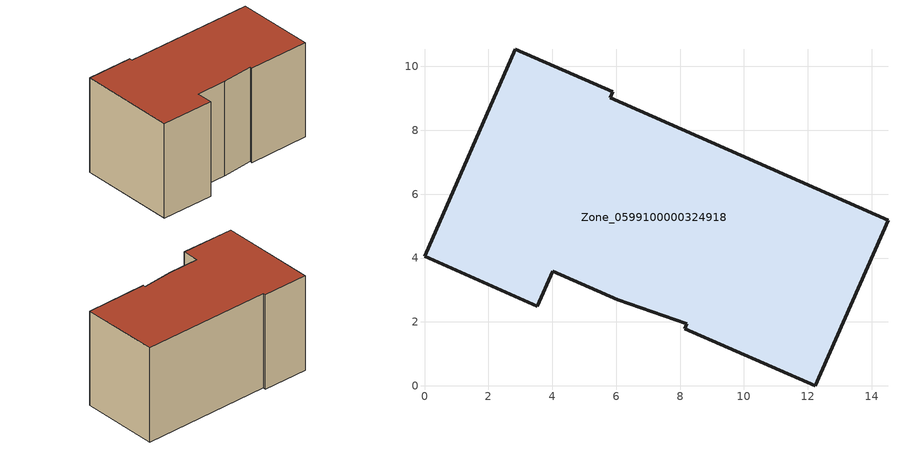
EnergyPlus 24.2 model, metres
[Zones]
Zone_0599100000324918
 floor ground (C_G): 12.24,0 8.14,1.78 8.21,1.94 6.06,2.69 4.01,3.58 3.53,2.49 0,4.05 2.84,10.54 5.89,9.21 5.81,9.02 14.51,5.19 z0
 wall outside (C_F): 5.89,9.21 2.84,10.54 0,4.05 3.53,2.49 4.01,3.58 6.06,2.69 8.21,1.94 8.14,1.78 12.24,0 14.51,5.19 5.81,9.02 5.89,9.21 z0:7.06
 roof outside (C_R): 4.01,3.58 6.06,2.69 8.21,1.94 8.14,1.78 12.24,0 14.51,5.19 5.81,9.02 5.89,9.21 2.84,10.54 0,4.05 3.53,2.49 z7.06
[BUILDING]
Pand.0599100000324918: North Axis=0; Terrain=City; Loads Convergence Tolerance Value=0.04; Temperature Convergence Tolerance Value=0.4; Solar Distribution=FullExterior; Maximum Number of Warmup Days=25; Minimum Number of Warmup Days=1
[Site:Location]
Rotterdam.The.Hague.AP_ZH_NLD Design_Conditions: Latitude=51.96; Longitude=4.45; Time Zone=1; Elevation=-4.5
[SITE:GROUNDTEMPERATURE:BUILDINGSURFACE]
18, 18, 18, 18, 18, 18, 18, 18, 18, 18, 18, 18
[MATERIAL] Thermal Absorptance=0.9; Solar Absorptance=0.7; Visible Absorptance=0.7
Name | Roughness | Thickness | Conductivity | Density | Specific Heat
G.TC.1975-1991 | MediumSmooth | 0.15 | 0.288461 | 540 | 1210
F.TC.1975-1991 | Rough | 0.3 | 0.230769 | 1920 | 840
R.TC.1975-1991 | MediumRough | 0.2 | 0.153846 | 1500 | 1000
[CONSTRUCTION]
C_G: G.TC.1975-1991
C_F: F.TC.1975-1991
C_R: R.TC.1975-1991
[ZONE]
Zone_0599100000324918: Type=1; Multiplier=1; Ceiling Height=Autocalculate; Volume=Autocalculate; Floor Area=autocalculate; Part of Total Floor Area=Yes
[ZONEINFILTRATION:DESIGNFLOWRATE]
Infil_Zone_0599100000324918: Zone or ZoneList or Space or SpaceList=Zone_0599100000324918; Schedule=AlwaysOn; Design Flow Rate Calculation Method=Flow/Area; Flow Rate per Floor Area=0.003; Constant Term Coefficient=1; Temperature Term Coefficient=0; Velocity Term Coefficient=0; Velocity Squared Term Coefficient=0
[HVACTEMPLATE:ZONE:IDEALLOADSAIRSYSTEM]
Zone_0599100000324918: Maximum Heating Supply Air Temperature=50; Minimum Cooling Supply Air Temperature=13; Maximum Heating Supply Air Humidity Ratio=0.0156; Minimum Cooling Supply Air Humidity Ratio=0.0077; Heating Limit=NoLimit; Cooling Limit=NoLimit; Dehumidification Control Type=ConstantSensibleHeatRatio; Cooling Sensible Heat Ratio=0.7; Dehumidification Setpoint=60; Humidification Control Type=None; Humidification Setpoint=30; Outdoor Air Method=None; Outdoor Air Flow Rate per Person=0.00944; Outdoor Air Flow Rate per Zone Floor Area=0; Outdoor Air Flow Rate per Zone=0; Demand Controlled Ventilation Type=None; Outdoor Air Economizer Type=NoEconomizer; Heat Recovery Type=None; Sensible Heat Recovery Effectiveness=0.7; Latent Heat Recovery Effectiveness=0.65
[ZONECONTROL:THERMOSTAT]
ThermostatControl_Zone_0599100000324918: Zone or ZoneList=Zone_0599100000324918; Control Type Schedule=DualSetpointControlType; Control 1=Thermostat_Zone_0599100000324918; Temperature Difference Between Cutout And Setpoint=0
[THERMOSTATSETPOINT:DUALSETPOINT]
Thermostat_Zone_0599100000324918: Heating Setpoint Temperature Schedule=HeatingSetpoint_Zone_0599100000324918; Cooling Setpoint Temperature Schedule=CoolingSetpoint_Zone_0599100000324918
[SCHEDULE:COMPACT]
HeatingSetpoint_Zone_0599100000324918: Through: 12/31, For: AllDays, Until: 24:00, 21
CoolingSetpoint_Zone_0599100000324918: Through: 12/31, For: AllDays, Until: 24:00, 24
DualSetpointControlType: Through: 12/31, For: AllDays, Until: 24:00, 4
AlwaysOn: Through: 12/31, For: AllDays, Until: 24:00, 1
